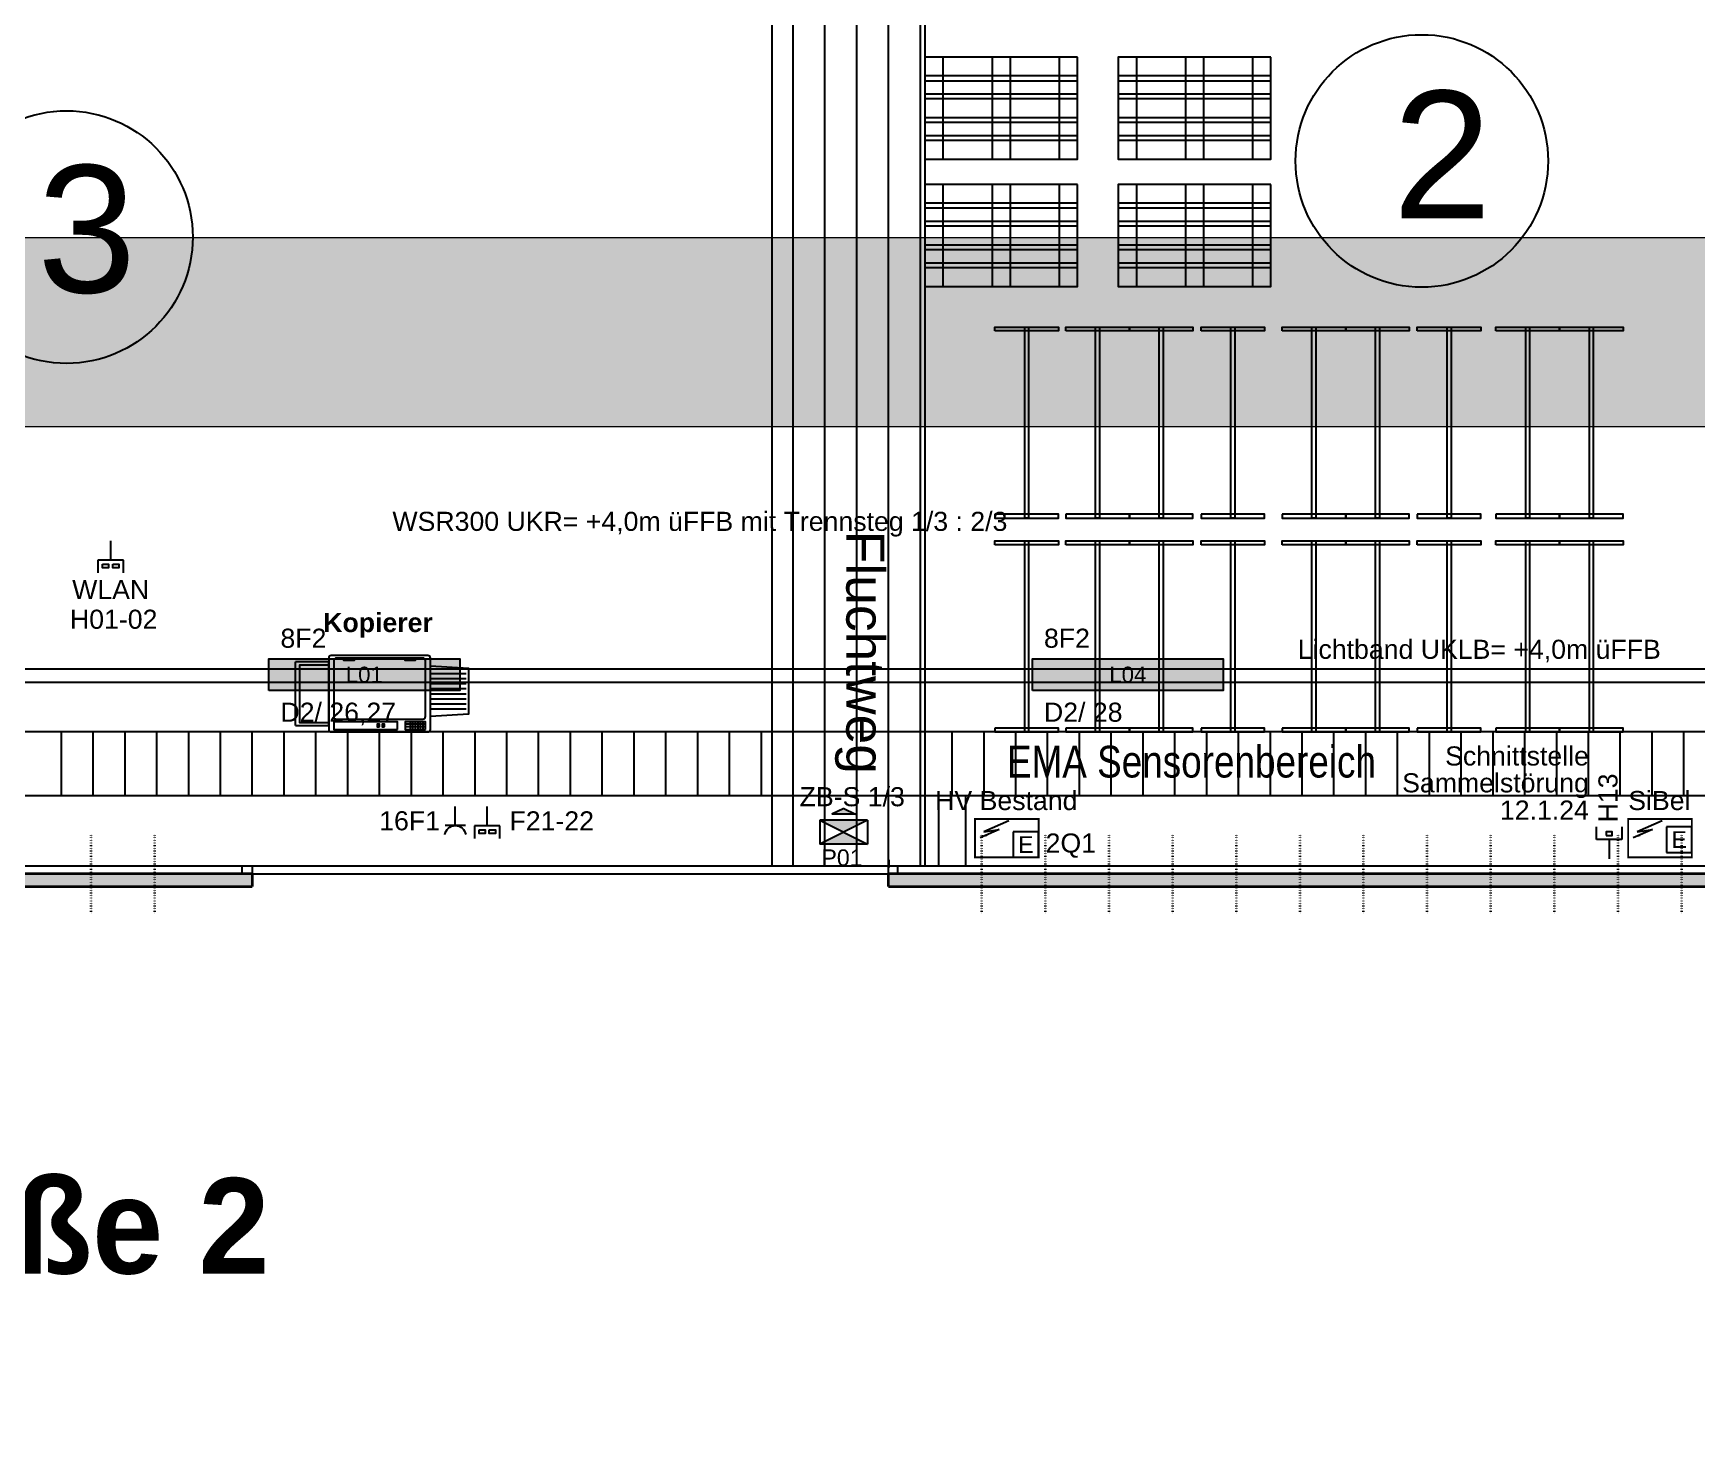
# Model space of a CAD drawing. Header units: millimetres. Extents: x 71769 to 78969, y 7991 to 11789.
# Drawn here: x 73648 to 74955, y 7991 to 9093 of the extents above; entities that cross this region are included whole.
import ezdxf
from ezdxf.enums import TextEntityAlignment as Align

# ---------------------------------------------------------------- set-up
doc = ezdxf.new("R2010")
doc.units = ezdxf.units.MM
doc.header["$LTSCALE"] = 5
doc.header["$MEASUREMENT"] = 0
doc.linetypes.add('AUSGEZOGEN', pattern=[0])
doc.linetypes.add('LINIE_9', pattern=[0.1, 0, -0.1])
doc.layers.get('0').update_dxf_attribs({"linetype": 'CONTINUOUS'})
for name, color, linetype, lineweight in [('200_ERDGESCHOSS#Maßlinie 1_100', 7, 'AUSGEZOGEN', 18), ('203_Kabelrinnen und Heizplatten#Maßlinie 1_100', 7, 'AUSGEZOGEN', 18), ('4501_180704 Layout Brunnenstraße HCH.dwg#0', 7, 'AUSGEZOGEN', 25), ('4501_180704 Layout Brunnenstraße HCH.dwg#XR$10$6400-M1-1350', 7, 'AUSGEZOGEN', 13)]:
    doc.layers.add(name, color=color, linetype=linetype, lineweight=lineweight)
for name, color, linetype in [('BEM', 3, 'CONTINUOUS'), ('E_BEL', 1, 'CONTINUOUS'), ('E_BEL_SIBE', 6, 'CONTINUOUS'), ('E_EI_IN', 5, 'CONTINUOUS'), ('E_EI_IN_KNX', 150, 'CONTINUOUS'), ('E_LF_KR', 7, 'CONTINUOUS'), ('E_SI_EDV', 3, 'CONTINUOUS'), ('E_VER_AV', 5, 'CONTINUOUS')]:
    doc.layers.add(name, color=color, linetype=linetype)
doc.styles.add('ARIAL', font='arial.ttf')
doc.styles.get("Standard").update_dxf_attribs({"font": 'arial.ttf', "height": 20})

# ---------------------------------------------------------------- blocks, each defined once
blk = doc.blocks.new('*U696')
for p, q in [((0, -0.151), (0, 0)), ((-0.079, -0.151), (0.079, -0.151))]:
    blk.add_line(p, q)
blk.add_arc((0, -0.234), 0.0828, 8.4436, 171.5564)
at = {"style": 'ARIAL'}
blk.add_attdef('FREI1', text='', height=0.15, dxfattribs=at).set_placement((0.167, -0.074), align=Align.MIDDLE_LEFT)
for tag, p in [('TYP', (0, -0.341)), ('SCHALTKREIS', (0, -0.56)), ('STROMKREIS', (0, -0.78)), ('LEISTUNG', (0, -1)), ('FREI2', (0, -1.219))]:
    blk.add_attdef(tag, text='', height=0.15, dxfattribs=at).set_placement(p, align=Align.MIDDLE_CENTER)
blk = doc.blocks.new('*U698')
for p, q in [((-0.1, 0.251), (-0.1, 0.151)), ((-0.1, 0.151), (0.1, 0.151)), ((0, 0.151), (0, 0)), ((0.1, 0.151), (0.1, 0.251))]:
    blk.add_line(p, q)
at = {"color": 0, "linetype": 'ByBlock'}
for points in [[(-0.016, 0.183), (-0.064, 0.183), (-0.064, 0.212), (-0.016, 0.212)], [(0.064, 0.183), (0.016, 0.183), (0.016, 0.212), (0.064, 0.212)]]:
    blk.add_lwpolyline(points, close=True, dxfattribs=at)
at = {"style": 'ARIAL'}
for tag, p in [('FREI2', (0, 1.205)), ('LEISTUNG', (0, 1.005)), ('SCHALTKREIS', (0, 0.805)), ('STROMKREIS', (0, 0.605)), ('TYP', (0, 0.405))]:
    blk.add_attdef(tag, text='', height=0.15, dxfattribs=at).set_placement(p, align=Align.MIDDLE)
blk.add_attdef('FREI1', text='', height=0.15, dxfattribs=at).set_placement((0.167, 0.077), align=Align.MIDDLE_LEFT)
blk = doc.blocks.new('Hinweisleuchte 2')
for p, q in [((0.0625, 0.25), (-0.0625, 0)), ((0.0625, 0), (-0.0625, 0.25)), ((-0.0625, 0), (-0.0625, 0.25)), ((0.0625, 0.25), (-0.0625, 0.25)), ((0.0625, 0.0005), (0.0625, 0.25)), ((0.125, 0.125), (0.0938, 0.1875)), ((0.0938, 0.0625), (0.0938, 0.1875)), ((0.125, 0.125), (0.0938, 0.0625)), ((0.0625, 0), (-0.0625, 0))]:
    blk.add_line(p, q)
for points in [[(-0.0625, 0), (0, 0.125), (-0.0625, 0.25)], [(0.0625, 0), (0, 0.125), (0.0625, 0.25)], [(0.0938, 0.1875), (0.0938, 0.0625), (0.125, 0.125)]]:
    blk.add_solid(points)
at = {"style": 'ARIAL'}
blk.add_attdef('TYP', text='', height=0.15, dxfattribs=at).set_placement((-0.0092, -0.1567), align=Align.MIDDLE)
for tag, p in [('STROMKREIS', (-0.0092, -0.3367)), ('SCHALTKREIS', (-0.0092, -0.5167)), ('FREI1', (-0.0092, -0.6967)), ('FREI2', (-0.0092, -0.889)), ('FREI3', (-0.0092, -1.0567))]:
    blk.add_attdef(tag, text='', height=0.15, dxfattribs=at).set_placement(p, align=Align.MIDDLE_CENTER)
blk = doc.blocks.new('LED Leuchte')
at = {"true_color": 0xf8f6b0}
h = blk.add_hatch(color=51, dxfattribs=at)
h.dxf.hatch_style = 1
h.paths.add_polyline_path([(0.5, 1), (-0.5, 1), (-0.5, 0), (0.5, 0)])
blk.add_lwpolyline([(-0.5, 0), (-0.5, 1), (0.5, 1), (0.5, 0), (-0.5, 0)])
at = {"style": 'ARIAL'}
for tag, p in [('LED', (0, 0.5)), ('STROMKREIS', (-0.0092, -0.3367)), ('SCHALTKREIS', (-0.0092, -0.5167)), ('FREI1', (-0.0092, -0.6967)), ('FREI2', (-0.0092, -0.889)), ('FREI3', (-0.0092, -1.0567))]:
    blk.add_attdef(tag, text='', height=0.15, dxfattribs=at).set_placement(p, align=Align.MIDDLE_CENTER)
blk.add_attdef('TYP', text='', height=0.15, dxfattribs=at).set_placement((-0.0092, -0.1567), align=Align.MIDDLE)
blk = doc.blocks.new('Verteilerplatz')
for p, q in [((0.034, 0.955), (-0.361, 0.666)), ((-0.119, 0.727), (-0.421, 0.506)), ((-0.361, 0.666), (-0.119, 0.727))]:
    blk.add_line(p, q)
at = {"const_width": 0.03}
blk.add_lwpolyline([(-0.5, 0), (-0.5, 1), (0.5, 1), (0.5, 0), (-0.5, 0)], dxfattribs=at)
blk.add_solid([(-0.421, 0.506), (-0.303, 0.557), (-0.343, 0.603)])
at = {"style": 'ARIAL'}
for tag, p in [('STROMKREIS', (-0.009, -0.337)), ('SCHALTKREIS', (-0.009, -0.517)), ('FREI1', (-0.009, -0.697)), ('FREI2', (-0.009, -0.877)), ('FREI3', (-0.009, -1.057))]:
    blk.add_attdef(tag, text='', height=0.15, dxfattribs=at).set_placement(p, align=Align.MIDDLE_CENTER)
blk.add_attdef('TYP', text='', height=0.15, dxfattribs=at).set_placement((-0.009, -0.157), align=Align.MIDDLE)
blk = doc.blocks.new('*U708')
for p, q in [((-0.1, 0.251), (-0.1, 0.151)), ((-0.1, 0.151), (0.1, 0.151)), ((0, 0.151), (0, 0)), ((0.1, 0.151), (0.1, 0.251))]:
    blk.add_line(p, q)
blk.add_lwpolyline([(0.024, 0.183), (-0.024, 0.183), (-0.024, 0.212), (0.024, 0.212)], close=True)
at = {"style": 'ARIAL'}
for tag, p in [('FREI2', (0, 1.205)), ('LEISTUNG', (0, 1.005)), ('SCHALTKREIS', (0, 0.805)), ('STROMKREIS', (0, 0.605)), ('TYP', (0, 0.405))]:
    blk.add_attdef(tag, text='', height=0.15, dxfattribs=at).set_placement(p, align=Align.MIDDLE)
blk.add_attdef('FREI1', text='', height=0.15, dxfattribs=at).set_placement((0.167, 0.077), align=Align.MIDDLE_LEFT)
blk = doc.blocks.new('Elektroanschluss')
for p, q in [((0.1, 0.2), (-0.1, 0.2)), ((-0.1, 0.2), (-0.1, 0)), ((0.1, 0), (0.1, 0.2)), ((-0.1, 0), (0.1, 0))]:
    blk.add_line(p, q)
at = {"style": 'ARIAL'}
blk.add_text('E', height=0.13, dxfattribs=at).set_placement((0, 0.1), align=Align.MIDDLE)
blk.add_attdef('TYP', text='', height=0.15, dxfattribs=at).set_placement((-0.009, -0.157), align=Align.MIDDLE)
for tag, p in [('STROMKREIS', (-0.009, -0.337)), ('SCHALTKREIS', (-0.009, -0.517)), ('FREI1', (-0.009, -0.697)), ('FREI2', (-0.009, -0.877)), ('FREI3', (-0.009, -1.057))]:
    blk.add_attdef(tag, text='', height=0.15, dxfattribs=at).set_placement(p, align=Align.MIDDLE_CENTER)

msp = doc.modelspace()

# ---------------------------------------------------------------- hatches: boundary and pattern name
at = {"layer": '203_Kabelrinnen und Heizplatten#Maßlinie 1_100', "linetype": 'AUSGEZOGEN', "lineweight": 13}
msp.add_hatch(color=8, dxfattribs=at).paths.add_polyline_path([(72757.7, 8784.5), (75757.7, 8784.5), (75757.7, 8932.5), (72757.7, 8932.5)])
at = {"layer": 'BEM', "linetype": 'AUSGEZOGEN', "lineweight": 13}
h = msp.add_hatch(color=8, dxfattribs=at)
h.paths.add_polyline_path([(77420.2, 8433), (74320.2, 8433), (74320.2, 8423), (77420.2, 8423)])
h.paths.add_polyline_path([(78587.4, 8433), (77920.2, 8433), (77920.2, 8423), (78587.4, 8423)])
h.paths.add_polyline_path([(71971.6, 8433), (71971.6, 8423), (72020.2, 8423), (72020.2, 8433)])
h.paths.add_polyline_path([(73820.2, 8433), (72520.2, 8433), (72520.2, 8423), (73820.2, 8423)])

# ---------------------------------------------------------------- linework, layer by layer
at = {"layer": '200_ERDGESCHOSS#Maßlinie 1_100', "color": 18, "linetype": 'LINIE_9', "lineweight": 35, "true_color": 0x000000}
for p, q in [((73693.5, 8402), (73693.5, 8463.9)), ((73743.5, 8402), (73743.5, 8463.9)), ((74393.5, 8402), (74393.5, 8463.9)), ((74443.5, 8402), (74443.5, 8463.9)), ((74493.5, 8402), (74493.5, 8463.9)), ((74543.5, 8402), (74543.5, 8463.9)), ((74593.5, 8402), (74593.5, 8463.9)), ((74643.5, 8402), (74643.5, 8463.9)), ((74693.5, 8402), (74693.5, 8463.9)), ((74743.5, 8402), (74743.5, 8463.9)), ((74793.5, 8402), (74793.5, 8463.9)), ((74843.5, 8402), (74843.5, 8463.9)), ((74893.5, 8402), (74893.5, 8463.9)), ((74943.5, 8402), (74943.5, 8463.9))]:
    msp.add_line(p, q, dxfattribs=at)
at = {"layer": '200_ERDGESCHOSS#Maßlinie 1_100', "color": 18, "linetype": 'AUSGEZOGEN', "lineweight": 25, "true_color": 0x000000}
for p, q in [((73820.2, 8439), (72520.2, 8439)), ((72520.2, 8433), (73820.2, 8433)), ((74327.4, 8439), (73811.9, 8439)), ((73811.9, 8439), (73811.9, 8433)), ((73811.9, 8433), (74327.4, 8433)), ((73820.2, 8439), (73820.2, 8433)), ((74320.2, 8433), (74320.2, 8439)), ((77420.2, 8439), (74320.2, 8439)), ((74320.2, 8433), (77420.2, 8433)), ((74327.4, 8433), (74327.4, 8439))]:
    msp.add_line(p, q, dxfattribs=at)
at = {"layer": '200_ERDGESCHOSS#Maßlinie 1_100', "color": 18, "linetype": 'AUSGEZOGEN', "lineweight": 35, "true_color": 0x000000}
for p, q in [((73820.2, 8433), (72520.2, 8433)), ((73820.2, 8433), (73820.2, 8423)), ((74320.2, 8444), (74320.2, 8438)), ((74320.2, 8423), (74320.2, 8433)), ((77420.2, 8433), (74320.2, 8433)), ((72520.2, 8423), (73820.2, 8423)), ((74320.2, 8423), (77420.2, 8423))]:
    msp.add_line(p, q, dxfattribs=at)
at = {"layer": '203_Kabelrinnen und Heizplatten#Maßlinie 1_100', "color": 18, "linetype": 'AUSGEZOGEN', "lineweight": 13, "true_color": 0x000000}
for p, q in [((75757.7, 8932.5), (72757.7, 8932.5)), ((72757.7, 8784.5), (75757.7, 8784.5))]:
    msp.add_line(p, q, dxfattribs=at)
at = {"layer": '4501_180704 Layout Brunnenstraße HCH.dwg#0', "color": 18, "linetype": 'AUSGEZOGEN', "lineweight": 25, "true_color": 0x000000}
for p, q in [((74245.2, 8439), (74245.2, 9474.5)), ((74270.2, 8439), (74270.2, 9474.5)), ((74295.2, 8439), (74295.2, 9474.5)), ((74320.2, 8439), (74320.2, 9474.5)), ((74345.2, 8439), (74345.2, 9474.5)), ((73670.2, 8494.5), (73670.2, 8544.5)), ((73695.2, 8494.5), (73695.2, 8544.5)), ((73720.2, 8494.5), (73720.2, 8544.5)), ((73745.2, 8494.5), (73745.2, 8544.5)), ((73770.2, 8494.5), (73770.2, 8544.5)), ((73795.2, 8494.5), (73795.2, 8544.5)), ((73820.2, 8494.5), (73820.2, 8544.5)), ((73845.2, 8494.5), (73845.2, 8544.5)), ((73870.2, 8494.5), (73870.2, 8544.5)), ((73895.2, 8494.5), (73895.2, 8544.5)), ((73920.2, 8494.5), (73920.2, 8544.5)), ((73945.2, 8494.5), (73945.2, 8544.5)), ((73970.2, 8494.5), (73970.2, 8544.5)), ((73995.2, 8494.5), (73995.2, 8544.5)), ((74020.2, 8494.5), (74020.2, 8544.5)), ((74045.2, 8494.5), (74045.2, 8544.5)), ((74070.2, 8494.5), (74070.2, 8544.5)), ((74095.2, 8494.5), (74095.2, 8544.5)), ((74120.2, 8494.5), (74120.2, 8544.5)), ((74145.2, 8494.5), (74145.2, 8544.5)), ((74170.2, 8494.5), (74170.2, 8544.5)), ((74195.2, 8494.5), (74195.2, 8544.5)), ((74220.2, 8494.5), (74220.2, 8544.5)), ((74245.2, 8494.5), (74245.2, 8544.5)), ((74270.2, 8494.5), (74270.2, 8544.5)), ((74295.2, 8494.5), (74295.2, 8544.5)), ((74320.2, 8494.5), (74320.2, 8544.5)), ((74345.2, 8494.5), (74345.2, 8544.5)), ((74370.2, 8494.5), (74370.2, 8544.5)), ((74395.2, 8494.5), (74395.2, 8544.5)), ((74420.2, 8494.5), (74420.2, 8544.5)), ((74445.2, 8494.5), (74445.2, 8544.5)), ((74470.2, 8494.5), (74470.2, 8544.5)), ((74495.2, 8494.5), (74495.2, 8544.5)), ((74520.2, 8494.5), (74520.2, 8544.5)), ((74545.2, 8494.5), (74545.2, 8544.5)), ((74570.2, 8494.5), (74570.2, 8544.5)), ((74595.2, 8494.5), (74595.2, 8544.5)), ((74620.2, 8494.5), (74620.2, 8544.5)), ((74645.2, 8494.5), (74645.2, 8544.5)), ((74670.2, 8494.5), (74670.2, 8544.5)), ((74695.2, 8494.5), (74695.2, 8544.5)), ((74720.2, 8494.5), (74720.2, 8544.5)), ((74745.2, 8494.5), (74745.2, 8544.5)), ((74770.2, 8494.5), (74770.2, 8544.5)), ((74795.2, 8494.5), (74795.2, 8544.5)), ((74820.2, 8494.5), (74820.2, 8544.5)), ((74845.2, 8494.5), (74845.2, 8544.5)), ((74870.2, 8494.5), (74870.2, 8544.5)), ((74895.2, 8494.5), (74895.2, 8544.5)), ((74920.2, 8494.5), (74920.2, 8544.5)), ((74945.2, 8494.5), (74945.2, 8544.5))]:
    msp.add_line(p, q, dxfattribs=at)
at = {"layer": '4501_180704 Layout Brunnenstraße HCH.dwg#0', "linetype": 'AUSGEZOGEN', "lineweight": 25}
for p, q in [((73880.2, 8602.5), (73880.2, 8546.5)), ((73958.2, 8604.5), (73882.2, 8604.5)), ((73954.2, 8602.5), (73886.2, 8602.5)), ((73960.2, 8546.5), (73960.2, 8602.5)), ((73880.2, 8599.5), (73854.2, 8599.5)), ((73854.2, 8549.5), (73854.2, 8599.5)), ((73880.2, 8549.5), (73880.2, 8599.5)), ((73884.2, 8600.5), (73884.2, 8556.5)), ((73956.2, 8556.5), (73956.2, 8600.5)), ((73960.2, 8590.5), (73988.2, 8590.5)), ((73960.2, 8586.5), (73988.2, 8586.5)), ((73960.2, 8582.5), (73988.2, 8582.5)), ((73960.2, 8578.5), (73988.2, 8578.5)), ((73960.2, 8574.5), (73988.2, 8574.5)), ((73960.2, 8570.5), (73988.2, 8570.5)), ((73960.2, 8566.5), (73988.2, 8566.5)), ((73960.2, 8562.5), (73988.2, 8562.5)), ((73854.2, 8549.5), (73880.2, 8549.5)), ((73886.2, 8554.5), (73954.2, 8554.5)), ((73956.2, 8550.5), (73940.2, 8550.5)), ((73944.2, 8552.5), (73944.2, 8546.5)), ((73946.2, 8552.5), (73946.2, 8546.5)), ((73948.2, 8552.5), (73948.2, 8546.5)), ((73950.2, 8552.5), (73950.2, 8546.5)), ((73952.2, 8552.5), (73952.2, 8546.5)), ((73954.2, 8552.5), (73954.2, 8546.5)), ((73882.2, 8544.5), (73958.2, 8544.5)), ((73956.2, 8548.5), (73940.2, 8548.5))]:
    msp.add_line(p, q, dxfattribs=at)
for points in [[(74348.7, 8439), (74228.7, 8439), (74228.7, 9474.5), (74348.7, 9474.5), (74348.7, 8439)], [(74403.7, 8859.5), (74403.7, 8862.5), (74453.7, 8862.5), (74453.7, 8859.5), (74403.7, 8859.5)], [(74427.2, 8712.5), (74427.2, 8862.5), (74430.2, 8862.5), (74430.2, 8712.5), (74427.2, 8712.5)], [(74459.4, 8859.5), (74459.4, 8862.5), (74509.4, 8862.5), (74509.4, 8859.5), (74459.4, 8859.5)], [(74482.9, 8712.5), (74482.9, 8862.5), (74485.9, 8862.5), (74485.9, 8712.5), (74482.9, 8712.5)], [(74509.4, 8859.5), (74509.4, 8862.5), (74559.4, 8862.5), (74559.4, 8859.5), (74509.4, 8859.5)], [(74532.9, 8712.5), (74532.9, 8862.5), (74535.9, 8862.5), (74535.9, 8712.5), (74532.9, 8712.5)], [(74565.7, 8859.5), (74565.7, 8862.5), (74615.7, 8862.5), (74615.7, 8859.5), (74565.7, 8859.5)], [(74589.2, 8712.5), (74589.2, 8862.5), (74592.2, 8862.5), (74592.2, 8712.5), (74589.2, 8712.5)], [(74629.4, 8859.5), (74629.4, 8862.5), (74679.4, 8862.5), (74679.4, 8859.5), (74629.4, 8859.5)], [(74652.9, 8712.5), (74652.9, 8862.5), (74655.9, 8862.5), (74655.9, 8712.5), (74652.9, 8712.5)], [(74679.4, 8859.5), (74679.4, 8862.5), (74729.4, 8862.5), (74729.4, 8859.5), (74679.4, 8859.5)], [(74702.9, 8712.5), (74702.9, 8862.5), (74705.9, 8862.5), (74705.9, 8712.5), (74702.9, 8712.5)], [(74735.7, 8859.5), (74735.7, 8862.5), (74785.7, 8862.5), (74785.7, 8859.5), (74735.7, 8859.5)], [(74759.2, 8712.5), (74759.2, 8862.5), (74762.2, 8862.5), (74762.2, 8712.5), (74759.2, 8712.5)], [(74797.4, 8859.5), (74797.4, 8862.5), (74847.4, 8862.5), (74847.4, 8859.5), (74797.4, 8859.5)], [(74820.9, 8712.5), (74820.9, 8862.5), (74823.9, 8862.5), (74823.9, 8712.5), (74820.9, 8712.5)], [(74847.4, 8859.5), (74847.4, 8862.5), (74897.4, 8862.5), (74897.4, 8859.5), (74847.4, 8859.5)], [(74870.9, 8712.5), (74870.9, 8862.5), (74873.9, 8862.5), (74873.9, 8712.5), (74870.9, 8712.5)], [(74403.7, 8715.5), (74403.7, 8712.5), (74453.7, 8712.5), (74453.7, 8715.5), (74403.7, 8715.5)], [(74459.4, 8715.5), (74459.4, 8712.5), (74509.4, 8712.5), (74509.4, 8715.5), (74459.4, 8715.5)], [(74509.4, 8715.5), (74509.4, 8712.5), (74559.4, 8712.5), (74559.4, 8715.5), (74509.4, 8715.5)], [(74565.7, 8715.5), (74565.7, 8712.5), (74615.7, 8712.5), (74615.7, 8715.5), (74565.7, 8715.5)], [(74629.4, 8715.5), (74629.4, 8712.5), (74679.4, 8712.5), (74679.4, 8715.5), (74629.4, 8715.5)], [(74679.4, 8715.5), (74679.4, 8712.5), (74729.4, 8712.5), (74729.4, 8715.5), (74679.4, 8715.5)], [(74735.7, 8715.5), (74735.7, 8712.5), (74785.7, 8712.5), (74785.7, 8715.5), (74735.7, 8715.5)], [(74797.4, 8715.5), (74797.4, 8712.5), (74847.4, 8712.5), (74847.4, 8715.5), (74797.4, 8715.5)], [(74847.4, 8715.5), (74847.4, 8712.5), (74897.4, 8712.5), (74897.4, 8715.5), (74847.4, 8715.5)], [(74403.7, 8691.5), (74403.7, 8694.5), (74453.7, 8694.5), (74453.7, 8691.5), (74403.7, 8691.5)], [(74427.2, 8544.5), (74427.2, 8694.5), (74430.2, 8694.5), (74430.2, 8544.5), (74427.2, 8544.5)], [(74459.4, 8691.5), (74459.4, 8694.5), (74509.4, 8694.5), (74509.4, 8691.5), (74459.4, 8691.5)], [(74482.9, 8544.5), (74482.9, 8694.5), (74485.9, 8694.5), (74485.9, 8544.5), (74482.9, 8544.5)], [(74509.4, 8691.5), (74509.4, 8694.5), (74559.4, 8694.5), (74559.4, 8691.5), (74509.4, 8691.5)], [(74532.9, 8544.5), (74532.9, 8694.5), (74535.9, 8694.5), (74535.9, 8544.5), (74532.9, 8544.5)], [(74565.7, 8691.5), (74565.7, 8694.5), (74615.7, 8694.5), (74615.7, 8691.5), (74565.7, 8691.5)], [(74589.2, 8544.5), (74589.2, 8694.5), (74592.2, 8694.5), (74592.2, 8544.5), (74589.2, 8544.5)], [(74629.4, 8691.5), (74629.4, 8694.5), (74679.4, 8694.5), (74679.4, 8691.5), (74629.4, 8691.5)], [(74652.9, 8544.5), (74652.9, 8694.5), (74655.9, 8694.5), (74655.9, 8544.5), (74652.9, 8544.5)], [(74679.4, 8691.5), (74679.4, 8694.5), (74729.4, 8694.5), (74729.4, 8691.5), (74679.4, 8691.5)], [(74702.9, 8544.5), (74702.9, 8694.5), (74705.9, 8694.5), (74705.9, 8544.5), (74702.9, 8544.5)], [(74735.7, 8691.5), (74735.7, 8694.5), (74785.7, 8694.5), (74785.7, 8691.5), (74735.7, 8691.5)], [(74759.2, 8544.5), (74759.2, 8694.5), (74762.2, 8694.5), (74762.2, 8544.5), (74759.2, 8544.5)], [(74797.4, 8691.5), (74797.4, 8694.5), (74847.4, 8694.5), (74847.4, 8691.5), (74797.4, 8691.5)], [(74820.9, 8544.5), (74820.9, 8694.5), (74823.9, 8694.5), (74823.9, 8544.5), (74820.9, 8544.5)], [(74847.4, 8691.5), (74847.4, 8694.5), (74897.4, 8694.5), (74897.4, 8691.5), (74847.4, 8691.5)], [(74870.9, 8544.5), (74870.9, 8694.5), (74873.9, 8694.5), (74873.9, 8544.5), (74870.9, 8544.5)], [(73900.2, 8602.5), (73900.2, 8600.5), (73892.2, 8600.5), (73892.2, 8602.5)], [(73948.2, 8602.5), (73948.2, 8600.5), (73940.2, 8600.5), (73940.2, 8602.5)], [(73880.2, 8552), (73880.2, 8597), (73857.2, 8597), (73857.2, 8552), (73880.2, 8552)], [(73960.2, 8596.5), (73990.2, 8594.5), (73990.2, 8558.5), (73960.2, 8556.5)], [(73934.2, 8546.5), (73934.2, 8552.5), (73884.2, 8552.5), (73884.2, 8546.5), (73934.2, 8546.5)], [(73920.2, 8548.5), (73920.2, 8550.5), (73918.2, 8550.5), (73918.2, 8548.5), (73920.2, 8548.5)], [(73924.2, 8548.5), (73924.2, 8550.5), (73922.2, 8550.5), (73922.2, 8548.5), (73924.2, 8548.5)], [(73956.2, 8546.5), (73956.2, 8552.5), (73940.2, 8552.5), (73940.2, 8546.5), (73956.2, 8546.5)], [(71977.6, 8494.5), (75733.2, 8494.5), (75733.2, 8544.5), (71977.6, 8544.5), (71977.6, 8494.5)], [(74403.7, 8547.5), (74403.7, 8544.5), (74453.7, 8544.5), (74453.7, 8547.5), (74403.7, 8547.5)], [(74459.4, 8547.5), (74459.4, 8544.5), (74509.4, 8544.5), (74509.4, 8547.5), (74459.4, 8547.5)], [(74509.4, 8547.5), (74509.4, 8544.5), (74559.4, 8544.5), (74559.4, 8547.5), (74509.4, 8547.5)], [(74565.7, 8547.5), (74565.7, 8544.5), (74615.7, 8544.5), (74615.7, 8547.5), (74565.7, 8547.5)], [(74629.4, 8547.5), (74629.4, 8544.5), (74679.4, 8544.5), (74679.4, 8547.5), (74629.4, 8547.5)], [(74679.4, 8547.5), (74679.4, 8544.5), (74729.4, 8544.5), (74729.4, 8547.5), (74679.4, 8547.5)], [(74735.7, 8547.5), (74735.7, 8544.5), (74785.7, 8544.5), (74785.7, 8547.5), (74735.7, 8547.5)], [(74797.4, 8547.5), (74797.4, 8544.5), (74847.4, 8544.5), (74847.4, 8547.5), (74797.4, 8547.5)], [(74847.4, 8547.5), (74847.4, 8544.5), (74897.4, 8544.5), (74897.4, 8547.5), (74847.4, 8547.5)], [(74380.7, 8439), (74359.7, 8439), (74359.7, 8494.5), (74380.7, 8494.5), (74380.7, 8439)]]:
    msp.add_lwpolyline(points, dxfattribs=at)
at = {"layer": '4501_180704 Layout Brunnenstraße HCH.dwg#0', "color": 18, "linetype": 'AUSGEZOGEN', "lineweight": 25, "true_color": 0x000000}
for centre in [(74739.2, 8993), (73674.2, 8933.2)]:
    msp.add_circle(centre, 99.2, dxfattribs=at)
at = {"layer": '4501_180704 Layout Brunnenstraße HCH.dwg#0', "linetype": 'AUSGEZOGEN', "lineweight": 25}
for centre, start, end in [((73882.2, 8602.5), 90, 180.0001), ((73886.2, 8600.5), 90.0044, 180.0045), ((73954.2, 8600.5), 359.9955, 89.9956), ((73958.2, 8602.5), 0, 90.0001), ((73886.2, 8556.5), 179.9955, 269.9956), ((73954.2, 8556.5), 270.0044, 0.0045), ((73882.2, 8546.5), 180, 270.0001), ((73958.2, 8546.5), 270, 0.0001)]:
    msp.add_arc(centre, 2, start, end, dxfattribs=at)
at = {"layer": '4501_180704 Layout Brunnenstraße HCH.dwg#XR$10$6400-M1-1350', "color": 7, "linetype": 'AUSGEZOGEN', "lineweight": 25, "true_color": 0xfafafa}
for points in [[(74363.2, 9074.5), (74348.7, 9074.5), (74348.7, 8994.5), (74363.2, 8994.5), (74363.2, 9074.5)], [(74363.2, 9074.5), (74348.7, 9074.5), (74348.7, 8994.5), (74363.2, 8994.5), (74363.2, 9074.5)], [(74468.7, 9074.5), (74348.7, 9074.5), (74348.7, 9060), (74468.7, 9060), (74468.7, 9074.5)], [(74468.7, 9074.5), (74348.7, 9074.5), (74348.7, 9060), (74468.7, 9060), (74468.7, 9074.5)], [(74416, 9074.5), (74401.5, 9074.5), (74401.5, 8994.5), (74416, 8994.5), (74416, 9074.5)], [(74416, 9074.5), (74401.5, 9074.5), (74401.5, 8994.5), (74416, 8994.5), (74416, 9074.5)], [(74468.7, 9074.5), (74454.2, 9074.5), (74454.2, 8994.5), (74468.7, 8994.5), (74468.7, 9074.5)], [(74468.7, 9074.5), (74454.2, 9074.5), (74454.2, 8994.5), (74468.7, 8994.5), (74468.7, 9074.5)], [(74515.2, 9074.5), (74500.7, 9074.5), (74500.7, 8994.5), (74515.2, 8994.5), (74515.2, 9074.5)], [(74515.2, 9074.5), (74500.7, 9074.5), (74500.7, 8994.5), (74515.2, 8994.5), (74515.2, 9074.5)], [(74620.7, 9074.5), (74500.7, 9074.5), (74500.7, 9060), (74620.7, 9060), (74620.7, 9074.5)], [(74620.7, 9074.5), (74500.7, 9074.5), (74500.7, 9060), (74620.7, 9060), (74620.7, 9074.5)], [(74568, 9074.5), (74553.5, 9074.5), (74553.5, 8994.5), (74568, 8994.5), (74568, 9074.5)], [(74568, 9074.5), (74553.5, 9074.5), (74553.5, 8994.5), (74568, 8994.5), (74568, 9074.5)], [(74620.7, 9074.5), (74606.2, 9074.5), (74606.2, 8994.5), (74620.7, 8994.5), (74620.7, 9074.5)], [(74620.7, 9074.5), (74606.2, 9074.5), (74606.2, 8994.5), (74620.7, 8994.5), (74620.7, 9074.5)], [(74468.7, 9055.8), (74348.7, 9055.8), (74348.7, 9045.8), (74468.7, 9045.8), (74468.7, 9055.8)], [(74468.7, 9055.8), (74348.7, 9055.8), (74348.7, 9045.8), (74468.7, 9045.8), (74468.7, 9055.8)], [(74620.7, 9055.8), (74500.7, 9055.8), (74500.7, 9045.8), (74620.7, 9045.8), (74620.7, 9055.8)], [(74620.7, 9055.8), (74500.7, 9055.8), (74500.7, 9045.8), (74620.7, 9045.8), (74620.7, 9055.8)], [(74468.7, 9041.7), (74348.7, 9041.7), (74348.7, 9027.2), (74468.7, 9027.2), (74468.7, 9041.7)], [(74468.7, 9041.7), (74348.7, 9041.7), (74348.7, 9027.2), (74468.7, 9027.2), (74468.7, 9041.7)], [(74620.7, 9041.7), (74500.7, 9041.7), (74500.7, 9027.2), (74620.7, 9027.2), (74620.7, 9041.7)], [(74620.7, 9041.7), (74500.7, 9041.7), (74500.7, 9027.2), (74620.7, 9027.2), (74620.7, 9041.7)], [(74468.7, 9023.1), (74348.7, 9023.1), (74348.7, 9013.1), (74468.7, 9013.1), (74468.7, 9023.1)], [(74468.7, 9023.1), (74348.7, 9023.1), (74348.7, 9013.1), (74468.7, 9013.1), (74468.7, 9023.1)], [(74620.7, 9023.1), (74500.7, 9023.1), (74500.7, 9013.1), (74620.7, 9013.1), (74620.7, 9023.1)], [(74620.7, 9023.1), (74500.7, 9023.1), (74500.7, 9013.1), (74620.7, 9013.1), (74620.7, 9023.1)], [(74468.7, 9009), (74348.7, 9009), (74348.7, 8994.5), (74468.7, 8994.5), (74468.7, 9009)], [(74468.7, 9009), (74348.7, 9009), (74348.7, 8994.5), (74468.7, 8994.5), (74468.7, 9009)], [(74620.7, 9009), (74500.7, 9009), (74500.7, 8994.5), (74620.7, 8994.5), (74620.7, 9009)], [(74620.7, 9009), (74500.7, 9009), (74500.7, 8994.5), (74620.7, 8994.5), (74620.7, 9009)], [(74363.2, 8974.5), (74348.7, 8974.5), (74348.7, 8894.5), (74363.2, 8894.5), (74363.2, 8974.5)], [(74363.2, 8974.5), (74348.7, 8974.5), (74348.7, 8894.5), (74363.2, 8894.5), (74363.2, 8974.5)], [(74468.7, 8974.5), (74348.7, 8974.5), (74348.7, 8960), (74468.7, 8960), (74468.7, 8974.5)], [(74468.7, 8974.5), (74348.7, 8974.5), (74348.7, 8960), (74468.7, 8960), (74468.7, 8974.5)], [(74416, 8974.5), (74401.5, 8974.5), (74401.5, 8894.5), (74416, 8894.5), (74416, 8974.5)], [(74416, 8974.5), (74401.5, 8974.5), (74401.5, 8894.5), (74416, 8894.5), (74416, 8974.5)], [(74468.7, 8974.5), (74454.2, 8974.5), (74454.2, 8894.5), (74468.7, 8894.5), (74468.7, 8974.5)], [(74468.7, 8974.5), (74454.2, 8974.5), (74454.2, 8894.5), (74468.7, 8894.5), (74468.7, 8974.5)], [(74515.2, 8974.5), (74500.7, 8974.5), (74500.7, 8894.5), (74515.2, 8894.5), (74515.2, 8974.5)], [(74515.2, 8974.5), (74500.7, 8974.5), (74500.7, 8894.5), (74515.2, 8894.5), (74515.2, 8974.5)], [(74620.7, 8974.5), (74500.7, 8974.5), (74500.7, 8960), (74620.7, 8960), (74620.7, 8974.5)], [(74620.7, 8974.5), (74500.7, 8974.5), (74500.7, 8960), (74620.7, 8960), (74620.7, 8974.5)], [(74568, 8974.5), (74553.5, 8974.5), (74553.5, 8894.5), (74568, 8894.5), (74568, 8974.5)], [(74568, 8974.5), (74553.5, 8974.5), (74553.5, 8894.5), (74568, 8894.5), (74568, 8974.5)], [(74620.7, 8974.5), (74606.2, 8974.5), (74606.2, 8894.5), (74620.7, 8894.5), (74620.7, 8974.5)], [(74620.7, 8974.5), (74606.2, 8974.5), (74606.2, 8894.5), (74620.7, 8894.5), (74620.7, 8974.5)], [(74468.7, 8955.8), (74348.7, 8955.8), (74348.7, 8945.8), (74468.7, 8945.8), (74468.7, 8955.8)], [(74468.7, 8955.8), (74348.7, 8955.8), (74348.7, 8945.8), (74468.7, 8945.8), (74468.7, 8955.8)], [(74620.7, 8955.8), (74500.7, 8955.8), (74500.7, 8945.8), (74620.7, 8945.8), (74620.7, 8955.8)], [(74620.7, 8955.8), (74500.7, 8955.8), (74500.7, 8945.8), (74620.7, 8945.8), (74620.7, 8955.8)], [(74468.7, 8941.7), (74348.7, 8941.7), (74348.7, 8927.2), (74468.7, 8927.2), (74468.7, 8941.7)], [(74468.7, 8941.7), (74348.7, 8941.7), (74348.7, 8927.2), (74468.7, 8927.2), (74468.7, 8941.7)], [(74620.7, 8941.7), (74500.7, 8941.7), (74500.7, 8927.2), (74620.7, 8927.2), (74620.7, 8941.7)], [(74620.7, 8941.7), (74500.7, 8941.7), (74500.7, 8927.2), (74620.7, 8927.2), (74620.7, 8941.7)], [(74468.7, 8923.1), (74348.7, 8923.1), (74348.7, 8913.1), (74468.7, 8913.1), (74468.7, 8923.1)], [(74468.7, 8923.1), (74348.7, 8923.1), (74348.7, 8913.1), (74468.7, 8913.1), (74468.7, 8923.1)], [(74620.7, 8923.1), (74500.7, 8923.1), (74500.7, 8913.1), (74620.7, 8913.1), (74620.7, 8923.1)], [(74620.7, 8923.1), (74500.7, 8923.1), (74500.7, 8913.1), (74620.7, 8913.1), (74620.7, 8923.1)], [(74468.7, 8909), (74348.7, 8909), (74348.7, 8894.5), (74468.7, 8894.5), (74468.7, 8909)], [(74468.7, 8909), (74348.7, 8909), (74348.7, 8894.5), (74468.7, 8894.5), (74468.7, 8909)], [(74620.7, 8909), (74500.7, 8909), (74500.7, 8894.5), (74620.7, 8894.5), (74620.7, 8909)], [(74620.7, 8909), (74500.7, 8909), (74500.7, 8894.5), (74620.7, 8894.5), (74620.7, 8909)]]:
    msp.add_lwpolyline(points, dxfattribs=at)
at = {"layer": 'E_BEL', "linetype": 'AUSGEZOGEN', "lineweight": 25}
for p, q in [((75933.2, 8593.7), (72607.7, 8593.7)), ((72607.7, 8583.7), (75933.2, 8583.7))]:
    msp.add_line(p, q, dxfattribs=at)

# ---------------------------------------------------------------- block references
at = {"layer": 'E_BEL'}
ref = msp.add_blockref('LED Leuchte', (73908.2, 8577), dxfattribs=dict(at, xscale=150, yscale=25, zscale=100))
ref.add_attrib('LED', 'L01', dxfattribs={"layer": '0', "height": 12.5, "style": 'ARIAL'}).set_placement((73908.2, 8589.5), align=Align.MIDDLE_CENTER)
ref = msp.add_blockref('LED Leuchte', (74508.2, 8577), dxfattribs=dict(at, xscale=150, yscale=25, zscale=100))
ref.add_attrib('LED', 'L04', dxfattribs={"layer": '0', "height": 12.5, "style": 'ARIAL'}).set_placement((74508.2, 8589.5), align=Align.MIDDLE_CENTER)
at = {"layer": 'E_BEL_SIBE'}
ref = msp.add_blockref('Verteilerplatz', (74926.4, 8446), dxfattribs=dict(at, xscale=50, yscale=30, zscale=100))
ref.add_attrib('FREI1', 'SiBel', dxfattribs={"layer": '0', "height": 15, "style": 'ARIAL'}).set_placement((74925.9, 8490.6), align=Align.MIDDLE_CENTER)
ref = msp.add_blockref('Hinweisleuchte 2', (74303.7, 8465.7), dxfattribs=dict(at, xscale=150, yscale=150, zscale=150, rotation=89.99999999999999))
ref.add_attrib('TYP', 'P01', dxfattribs={"layer": '0', "height": 13, "style": 'ARIAL'}).set_placement((74283.6, 8445.7), align=Align.MIDDLE)
at = {"layer": 'E_EI_IN', "yscale": 100, "zscale": 100}
for name, p, xscale in [('*U696', (73979.7, 8486), -100), ('Elektroanschluss', (74428.1, 8446), 100), ('Elektroanschluss', (74941.5, 8449.9), 100)]:
    msp.add_blockref(name, p, dxfattribs=dict(at, xscale=xscale))
at = {"layer": 'E_SI_EDV'}
ref = msp.add_blockref('*U698', (73708.9, 8694.5), dxfattribs=dict(at, xscale=100, yscale=100, zscale=100, rotation=179.9999949910431))
ref.add_attrib('TYP', 'WLAN', dxfattribs={"layer": '0', "height": 15, "style": 'ARIAL'}).set_placement((73708.9, 8656.3), align=Align.MIDDLE)
at = {"layer": 'E_SI_EDV', "xscale": 100, "yscale": 100, "zscale": 100, "rotation": 180}
msp.add_blockref('*U698', (74004.8, 8485.9), dxfattribs=at)
at = {"layer": 'E_SI_EDV', "xscale": -100, "yscale": 100, "zscale": 100}
msp.add_blockref('*U708', (74886.5, 8444.9), dxfattribs=at)
at = {"layer": 'E_VER_AV'}
ref = msp.add_blockref('Verteilerplatz', (74413.1, 8446), dxfattribs=dict(at, xscale=50, yscale=30, zscale=100))
ref.add_attrib('FREI1', 'HV Bestand', dxfattribs={"layer": '0', "height": 15, "style": 'ARIAL'}).set_placement((74412.7, 8490.6), align=Align.MIDDLE_CENTER)

# ---------------------------------------------------------------- texts
at = {"color": 7, "linetype": 'Continuous', "lineweight": 25, "insert": (72468.4, 8319), "char_height": 60, "width": 1648.889, "attachment_point": 1}
msp.add_mtext('{\\fEurostile ExtendedTwo|b1|i0|c0|p34;\\H1.25x;Marc Cain ^JHechingen, Brunnenstraße 2\\P\\fEurostile ExtendedTwo|b0|i0|c0|p34;\\H0.8x;Layout}', dxfattribs=at)
at = {"layer": '4501_180704 Layout Brunnenstraße HCH.dwg#0', "color": 18, "linetype": 'AUSGEZOGEN', "lineweight": 25, "true_color": 0x000000, "attachment_point": 7, "style": 'ARIAL'}
for s, insert, char_height, width in [('2', (74716.3, 8948), 100, 50), ('3', (73651.2, 8888.2), 100, 50), ('\\fArial|i0|b1|c0|p0;Kopierer', (73875.9, 8618.4), 15, 7.5), ('\\W0.83;EMA\\~Sensorenbereich', (74413.2, 8508.3), 25, 10.417)]:
    msp.add_mtext(s, dxfattribs=dict(at, insert=insert, char_height=char_height, width=width))
at = {"layer": '4501_180704 Layout Brunnenstraße HCH.dwg#0', "color": 18, "linetype": 'AUSGEZOGEN', "lineweight": 25, "true_color": 0x000000, "insert": (74277.9, 8702.5), "char_height": 30, "width": 15, "attachment_point": 7, "rotation": 270, "style": 'ARIAL'}
msp.add_mtext('Fluchtweg', dxfattribs=at)
at = {"layer": 'E_BEL', "style": 'ARIAL'}
for s, p in [('8F2', (73842.3, 8610.6)), ('8F2', (74442.3, 8610.6)), ('Lichtband UKLB= +4,0m üFFB', (74641.7, 8601.9)), ('D2/ 26,27', (73842.3, 8552.5)), ('D2/ 28', (74442.3, 8552.5))]:
    msp.add_text(s, height=15, dxfattribs=at).set_placement(p)
at = {"layer": 'E_BEL_SIBE', "style": 'ARIAL'}
msp.add_text('ZB-S 1/3', height=15, dxfattribs=at).set_placement((74250.3, 8486.1))
at = {"layer": 'E_EI_IN', "style": 'ARIAL'}
for s, p in [('16F1', (73919.9, 8467.2)), ('2Q1', (74443.6, 8449.7, -56.6))]:
    msp.add_text(s, height=15, dxfattribs=at).set_placement(p)
at = {"layer": 'E_EI_IN_KNX', "style": 'ARIAL'}
for s, p in [('Schnittstelle', (74870.5, 8518.1)), ('Sammelstörung', (74870.5, 8497)), ('12.1.24', (74870.5, 8475.6))]:
    msp.add_text(s, height=15, dxfattribs=at).set_placement(p, align=Align.RIGHT)
at = {"layer": 'E_LF_KR', "style": 'ARIAL'}
msp.add_text('WSR300 UKR= +4,0m üFFB mit Trennsteg 1/3 : 2/3', height=15, dxfattribs=at).set_placement((73930.3, 8702.4))
at = {"layer": 'E_SI_EDV', "style": 'ARIAL'}
for s, p in [('H01-02', (73676.9, 8625.5)), ('F21-22', (74022.3, 8467.1))]:
    msp.add_text(s, height=15, dxfattribs=at).set_placement(p)
msp.add_text('H13', height=15, rotation=90, dxfattribs=at).set_placement((74893, 8473.4))

doc.saveas('drawing.dxf')
